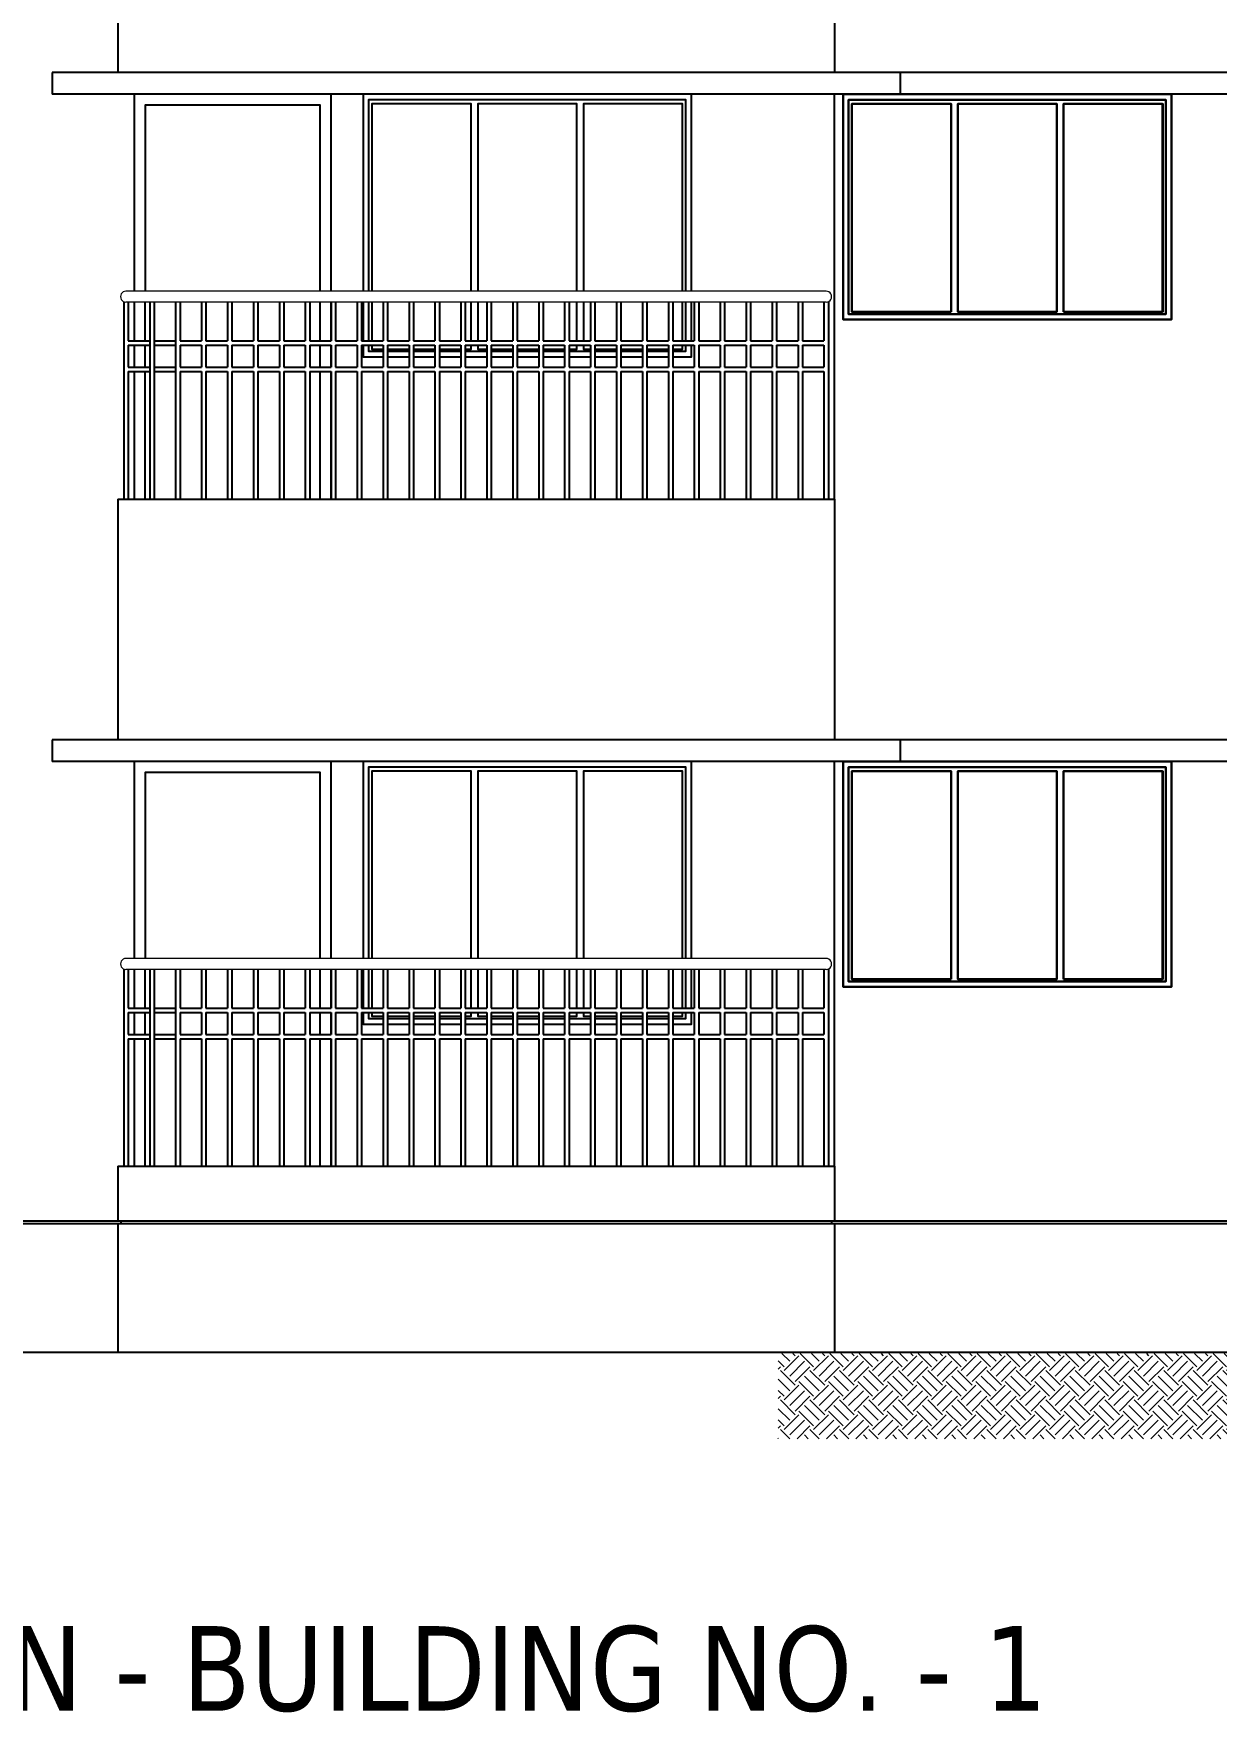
# Model space of a CAD drawing. Header units: metres. Extents: x -1441 to -394, y -133 to 518.
# Drawn here: x -1174.51 to -1169.11, y 138.47 to 146.15 of the extents above; entities that cross this region are included whole.
import ezdxf

# ---------------------------------------------------------------- set-up
doc = ezdxf.new("R2010")
doc.units = ezdxf.units.M
doc.header["$LTSCALE"] = 25.4
doc.layers.get('0').update_dxf_attribs({"linetype": 'CONTINUOUS'})
doc.layers.add('Railing', color=7, linetype='CONTINUOUS')
doc.styles.add('logo', font='tahoma.ttf', dxfattribs={"height": 0.0508})

msp = doc.modelspace()

# ---------------------------------------------------------------- hatches: boundary and pattern name
at = {"linetype": 'Continuous', "lineweight": 9}
h = msp.add_hatch(dxfattribs=at)
h.set_pattern_fill('EARTH', color=8, scale=0.015, angle=45, style=0)
h.set_pattern_definition([(45, (-2018.98021, -82.1387), (9e-18, 0.134701482), [0.095248331, -0.095248331]), (45, (-2019.00547, -82.11344), (9e-18, 0.134701482), [0.095248331, -0.095248331]), (45, (-2019.03072, -82.08818), (9e-18, 0.134701482), [0.095248331, -0.095248331]), (135, (-2019.03072, -82.07135), (-0.134701482, 9e-18), [0.095248331, -0.095248331]), (135, (-2019.00547, -82.04609), (-0.134701482, 9e-18), [0.095248331, -0.095248331]), (135, (-2018.98021, -82.02083), (-0.134701482, 9e-18), [0.095248331, -0.095248331])])
h.paths.add_polyline_path([(-1166.9183, 140.1125), (-1171.1119, 140.1125), (-1171.1119, 139.723), (-1166.9183, 139.723)])

# ---------------------------------------------------------------- linework, layer by layer
at = {"color": 7, "linetype": 'Continuous'}
for p, q in [((-1174.1297, 147.068), (-1174.1297, 145.968)), ((-1170.8547, 147.068), (-1170.8547, 145.968)), ((-1170.5547, 145.968), (-1174.4297, 145.968)), ((-1174.4297, 145.968), (-1174.4297, 145.868)), ((-1167.6647, 145.968), (-1174.4297, 145.968)), ((-1174.4297, 145.968), (-1174.4297, 145.868)), ((-1170.5547, 145.968), (-1170.5547, 145.868)), ((-1170.5547, 145.968), (-1170.5547, 145.868)), ((-1170.5547, 145.868), (-1174.4297, 145.868)), ((-1167.6647, 145.868), (-1174.4297, 145.868)), ((-1170.8547, 144.018), (-1170.8547, 145.868)), ((-1174.0547, 144.918), (-1174.0547, 144.7409)), ((-1174.0547, 144.7209), (-1174.0547, 144.6212)), ((-1174.0547, 144.6012), (-1174.0547, 144.018)), ((-1174.1297, 144.018), (-1170.8547, 144.018)), ((-1174.1297, 144.018), (-1174.1297, 142.918)), ((-1170.8547, 144.018), (-1170.8547, 142.918)), ((-1170.5547, 142.918), (-1174.4297, 142.918)), ((-1174.4297, 142.918), (-1174.4297, 142.818)), ((-1167.6647, 142.918), (-1174.4297, 142.918)), ((-1174.4297, 142.918), (-1174.4297, 142.818)), ((-1170.5547, 142.918), (-1170.5547, 142.818)), ((-1170.5547, 142.918), (-1170.5547, 142.818)), ((-1170.5547, 142.818), (-1174.4297, 142.818)), ((-1167.6647, 142.818), (-1174.4297, 142.818)), ((-1170.8547, 140.968), (-1170.8547, 142.818)), ((-1174.0547, 141.868), (-1174.0547, 141.6909)), ((-1174.0547, 141.6709), (-1174.0547, 141.5712)), ((-1174.0547, 141.5512), (-1174.0547, 140.968)), ((-1174.1297, 140.968), (-1170.8547, 140.968)), ((-1174.1297, 140.968), (-1174.1297, 140.718)), ((-1170.8547, 140.968), (-1170.8547, 140.718)), ((-1157.7747, 140.718), (-1180.4447, 140.718)), ((-1157.7747, 140.7047), (-1180.4447, 140.7047)), ((-1174.1297, 140.7047), (-1174.1297, 140.118)), ((-1174.1164, 140.718), (-1174.1164, 140.7047)), ((-1170.868, 140.718), (-1170.868, 140.7047)), ((-1170.8547, 140.7047), (-1170.8547, 140.118))]:
    msp.add_line(p, q, dxfattribs=at)
at = {"color": 7}
msp.add_line((-1182.9512, 140.118), (-1152.9962, 140.118), dxfattribs=at)
at = {"color": 8, "linetype": 'Continuous'}
for points in [[(-1173.1547, 144.968), (-1173.1547, 145.868), (-1174.0547, 145.868), (-1174.0547, 144.968)], [(-1173.2047, 144.968), (-1173.2047, 145.818), (-1174.0047, 145.818), (-1174.0047, 144.968)], [(-1174.0047, 144.7409), (-1174.0047, 144.918)], [(-1173.2047, 144.7409), (-1173.2047, 144.918)], [(-1173.1547, 144.7409), (-1173.1547, 144.918)], [(-1174.0047, 144.6212), (-1174.0047, 144.7209)], [(-1173.2047, 144.6212), (-1173.2047, 144.7209)], [(-1173.1547, 144.6212), (-1173.1547, 144.7209)], [(-1174.0047, 144.018), (-1174.0047, 144.6012)], [(-1173.2047, 144.018), (-1173.2047, 144.6012)], [(-1173.1547, 144.018), (-1173.1547, 144.6012)], [(-1173.1547, 141.918), (-1173.1547, 142.818), (-1174.0547, 142.818), (-1174.0547, 141.918)], [(-1173.2047, 141.918), (-1173.2047, 142.768), (-1174.0047, 142.768), (-1174.0047, 141.918)], [(-1174.0047, 141.6909), (-1174.0047, 141.868)], [(-1173.2047, 141.6909), (-1173.2047, 141.868)], [(-1173.1547, 141.6909), (-1173.1547, 141.868)], [(-1174.0047, 141.5712), (-1174.0047, 141.6709)], [(-1173.2047, 141.5712), (-1173.2047, 141.6709)], [(-1173.1547, 141.5712), (-1173.1547, 141.6709)], [(-1174.0047, 140.968), (-1174.0047, 141.5512)], [(-1173.2047, 140.968), (-1173.2047, 141.5512)], [(-1173.1547, 140.968), (-1173.1547, 141.5512)]]:
    msp.add_lwpolyline(points, dxfattribs=at)
at = {"color": 38, "linetype": 'Continuous'}
for points in [[(-1171.5086, 144.968), (-1171.5086, 145.868), (-1173.0086, 145.868), (-1173.0086, 144.968)], [(-1171.5336, 144.968), (-1171.5336, 145.843), (-1172.9836, 145.843), (-1172.9836, 144.968)], [(-1173.0086, 144.918), (-1173.0086, 144.7409)], [(-1172.9836, 144.918), (-1172.9836, 144.7409)], [(-1171.5336, 144.7409), (-1171.5336, 144.918)], [(-1171.5086, 144.7409), (-1171.5086, 144.918)], [(-1173.0086, 144.7209), (-1173.0086, 144.668), (-1172.9173, 144.668)], [(-1172.9836, 144.7209), (-1172.9836, 144.693), (-1172.9173, 144.693)], [(-1172.8973, 144.693), (-1172.7988, 144.693)], [(-1172.8973, 144.668), (-1172.7988, 144.668)], [(-1172.7788, 144.693), (-1172.6803, 144.693)], [(-1172.7788, 144.668), (-1172.6803, 144.668)], [(-1172.6603, 144.693), (-1172.5618, 144.693)], [(-1172.6603, 144.668), (-1172.5618, 144.668)], [(-1172.5418, 144.693), (-1172.4433, 144.693)], [(-1172.5418, 144.668), (-1172.4433, 144.668)], [(-1172.4233, 144.693), (-1172.3248, 144.693)], [(-1172.4233, 144.668), (-1172.3248, 144.668)], [(-1172.3048, 144.693), (-1172.2063, 144.693)], [(-1172.3048, 144.668), (-1172.2063, 144.668)], [(-1172.1863, 144.693), (-1172.0878, 144.693)], [(-1172.1863, 144.668), (-1172.0878, 144.668)], [(-1172.0678, 144.693), (-1171.9693, 144.693)], [(-1172.0678, 144.668), (-1171.9693, 144.668)], [(-1171.9493, 144.693), (-1171.8508, 144.693)], [(-1171.9493, 144.668), (-1171.8508, 144.668)], [(-1171.8308, 144.693), (-1171.7323, 144.693)], [(-1171.8308, 144.668), (-1171.7323, 144.668)], [(-1171.7123, 144.693), (-1171.6138, 144.693)], [(-1171.7123, 144.668), (-1171.6138, 144.668)], [(-1171.5938, 144.668), (-1171.5086, 144.668), (-1171.5086, 144.7209)], [(-1171.5938, 144.693), (-1171.5336, 144.693), (-1171.5336, 144.7209)], [(-1171.5086, 141.918), (-1171.5086, 142.818), (-1173.0086, 142.818), (-1173.0086, 141.918)], [(-1171.5336, 141.918), (-1171.5336, 142.793), (-1172.9836, 142.793), (-1172.9836, 141.918)], [(-1173.0086, 141.868), (-1173.0086, 141.6909)], [(-1172.9836, 141.868), (-1172.9836, 141.6909)], [(-1171.5336, 141.6909), (-1171.5336, 141.868)], [(-1171.5086, 141.6909), (-1171.5086, 141.868)], [(-1173.0086, 141.6709), (-1173.0086, 141.618), (-1172.9173, 141.618)], [(-1172.9836, 141.6709), (-1172.9836, 141.643), (-1172.9173, 141.643)], [(-1171.5938, 141.618), (-1171.5086, 141.618), (-1171.5086, 141.6709)], [(-1171.5938, 141.643), (-1171.5336, 141.643), (-1171.5336, 141.6709)], [(-1172.8973, 141.643), (-1172.7988, 141.643)], [(-1172.8973, 141.618), (-1172.7988, 141.618)], [(-1172.7788, 141.643), (-1172.6803, 141.643)], [(-1172.7788, 141.618), (-1172.6803, 141.618)], [(-1172.6603, 141.643), (-1172.5618, 141.643)], [(-1172.6603, 141.618), (-1172.5618, 141.618)], [(-1172.5418, 141.643), (-1172.4433, 141.643)], [(-1172.5418, 141.618), (-1172.4433, 141.618)], [(-1172.4233, 141.643), (-1172.3248, 141.643)], [(-1172.4233, 141.618), (-1172.3248, 141.618)], [(-1172.3048, 141.643), (-1172.2063, 141.643)], [(-1172.3048, 141.618), (-1172.2063, 141.618)], [(-1172.1863, 141.643), (-1172.0878, 141.643)], [(-1172.1863, 141.618), (-1172.0878, 141.618)], [(-1172.0678, 141.643), (-1171.9693, 141.643)], [(-1172.0678, 141.618), (-1171.9693, 141.618)], [(-1171.9493, 141.643), (-1171.8508, 141.643)], [(-1171.9493, 141.618), (-1171.8508, 141.618)], [(-1171.8308, 141.643), (-1171.7323, 141.643)], [(-1171.8308, 141.618), (-1171.7323, 141.618)], [(-1171.7123, 141.643), (-1171.6138, 141.643)], [(-1171.7123, 141.618), (-1171.6138, 141.618)]]:
    msp.add_lwpolyline(points, dxfattribs=at)
at = {"color": 144, "linetype": 'Continuous'}
for points in [[(-1172.5157, 144.968), (-1172.5157, 145.8236), (-1172.9687, 145.8236), (-1172.9687, 144.968)], [(-1172.0319, 144.968), (-1172.0319, 145.8236), (-1172.485, 145.8236), (-1172.485, 144.968)], [(-1171.5487, 144.968), (-1171.5487, 145.8236), (-1172.0017, 145.8236), (-1172.0017, 144.968)], [(-1172.9687, 144.918), (-1172.9687, 144.7409)], [(-1172.5157, 144.7409), (-1172.5157, 144.918)], [(-1172.485, 144.918), (-1172.485, 144.7409)], [(-1172.0319, 144.7409), (-1172.0319, 144.918)], [(-1172.0017, 144.918), (-1172.0017, 144.7409)], [(-1171.5487, 144.7409), (-1171.5487, 144.918)], [(-1172.9687, 144.7209), (-1172.9687, 144.7035), (-1172.9173, 144.7035)], [(-1172.8973, 144.7035), (-1172.7988, 144.7035)], [(-1172.7788, 144.7035), (-1172.6803, 144.7035)], [(-1172.6603, 144.7035), (-1172.5618, 144.7035)], [(-1172.5418, 144.7035), (-1172.5157, 144.7035), (-1172.5157, 144.7209)], [(-1172.485, 144.7209), (-1172.485, 144.7035), (-1172.4433, 144.7035)], [(-1172.4233, 144.7035), (-1172.3248, 144.7035)], [(-1172.3048, 144.7035), (-1172.2063, 144.7035)], [(-1172.1863, 144.7035), (-1172.0878, 144.7035)], [(-1172.0678, 144.7035), (-1172.0319, 144.7035), (-1172.0319, 144.7209)], [(-1172.0017, 144.7209), (-1172.0017, 144.7035), (-1171.9693, 144.7035)], [(-1171.9493, 144.7035), (-1171.8508, 144.7035)], [(-1171.8308, 144.7035), (-1171.7323, 144.7035)], [(-1171.7123, 144.7035), (-1171.6138, 144.7035)], [(-1171.5938, 144.7035), (-1171.5487, 144.7035), (-1171.5487, 144.7209)], [(-1172.5157, 141.918), (-1172.5157, 142.7736), (-1172.9687, 142.7736), (-1172.9687, 141.918)], [(-1172.0319, 141.918), (-1172.0319, 142.7736), (-1172.485, 142.7736), (-1172.485, 141.918)], [(-1171.5487, 141.918), (-1171.5487, 142.7736), (-1172.0017, 142.7736), (-1172.0017, 141.918)], [(-1172.9687, 141.868), (-1172.9687, 141.6909)], [(-1172.5157, 141.6909), (-1172.5157, 141.868)], [(-1172.485, 141.868), (-1172.485, 141.6909)], [(-1172.0319, 141.6909), (-1172.0319, 141.868)], [(-1172.0017, 141.868), (-1172.0017, 141.6909)], [(-1171.5487, 141.6909), (-1171.5487, 141.868)], [(-1172.9687, 141.6709), (-1172.9687, 141.6535), (-1172.9173, 141.6535)], [(-1172.8973, 141.6535), (-1172.7988, 141.6535)], [(-1172.7788, 141.6535), (-1172.6803, 141.6535)], [(-1172.6603, 141.6535), (-1172.5618, 141.6535)], [(-1172.5418, 141.6535), (-1172.5157, 141.6535), (-1172.5157, 141.6709)], [(-1172.485, 141.6709), (-1172.485, 141.6535), (-1172.4433, 141.6535)], [(-1172.4233, 141.6535), (-1172.3248, 141.6535)], [(-1172.3048, 141.6535), (-1172.2063, 141.6535)], [(-1172.1863, 141.6535), (-1172.0878, 141.6535)], [(-1172.0678, 141.6535), (-1172.0319, 141.6535), (-1172.0319, 141.6709)], [(-1172.0017, 141.6709), (-1172.0017, 141.6535), (-1171.9693, 141.6535)], [(-1171.9493, 141.6535), (-1171.8508, 141.6535)], [(-1171.8308, 141.6535), (-1171.7323, 141.6535)], [(-1171.7123, 141.6535), (-1171.6138, 141.6535)], [(-1171.5938, 141.6535), (-1171.5487, 141.6535), (-1171.5487, 141.6709)]]:
    msp.add_lwpolyline(points, dxfattribs=at)
at = {"color": 38, "linetype": 'Continuous'}
for points in [[(-1169.3154, 144.838), (-1170.8154, 144.838), (-1170.8154, 145.868), (-1169.3154, 145.868)], [(-1170.8154, 144.838), (-1169.3154, 144.838), (-1169.3154, 145.868), (-1170.8154, 145.868)], [(-1169.3404, 144.863), (-1170.7904, 144.863), (-1170.7904, 145.843), (-1169.3404, 145.843)], [(-1170.7904, 144.863), (-1169.3404, 144.863), (-1169.3404, 145.843), (-1170.7904, 145.843)], [(-1169.3154, 141.788), (-1170.8154, 141.788), (-1170.8154, 142.818), (-1169.3154, 142.818)], [(-1170.8154, 141.788), (-1169.3154, 141.788), (-1169.3154, 142.818), (-1170.8154, 142.818)], [(-1169.3404, 141.813), (-1170.7904, 141.813), (-1170.7904, 142.793), (-1169.3404, 142.793)], [(-1170.7904, 141.813), (-1169.3404, 141.813), (-1169.3404, 142.793), (-1170.7904, 142.793)]]:
    msp.add_lwpolyline(points, close=True, dxfattribs=at)
at = {"color": 144, "linetype": 'Continuous'}
for points in [[(-1170.3224, 144.8735), (-1170.3224, 145.8236), (-1170.7755, 145.8236), (-1170.7755, 144.8735)], [(-1170.3222, 144.8735), (-1170.7753, 144.8735), (-1170.7753, 145.8236), (-1170.3222, 145.8236)], [(-1170.292, 144.8735), (-1170.292, 145.8236), (-1169.839, 145.8236), (-1169.839, 144.8735)], [(-1169.8387, 144.8735), (-1169.8387, 145.8236), (-1170.2917, 145.8236), (-1170.2917, 144.8735)], [(-1169.8085, 144.8735), (-1169.3555, 144.8735), (-1169.3555, 145.8236), (-1169.8085, 145.8236)], [(-1169.8083, 144.8735), (-1169.8083, 145.8236), (-1169.3553, 145.8236), (-1169.3553, 144.8735)], [(-1170.3224, 141.8235), (-1170.3224, 142.7736), (-1170.7755, 142.7736), (-1170.7755, 141.8235)], [(-1170.3222, 141.8235), (-1170.7753, 141.8235), (-1170.7753, 142.7736), (-1170.3222, 142.7736)], [(-1170.292, 141.8235), (-1170.292, 142.7736), (-1169.839, 142.7736), (-1169.839, 141.8235)], [(-1169.8387, 141.8235), (-1169.8387, 142.7736), (-1170.2917, 142.7736), (-1170.2917, 141.8235)], [(-1169.8085, 141.8235), (-1169.3555, 141.8235), (-1169.3555, 142.7736), (-1169.8085, 142.7736)], [(-1169.8083, 141.8235), (-1169.8083, 142.7736), (-1169.3553, 142.7736), (-1169.3553, 141.8235)]]:
    msp.add_lwpolyline(points, close=True, dxfattribs=at)
at = {"layer": 'Railing', "color": 8, "lineweight": 13}
for p, q in [((-1170.8928, 144.968), (-1174.0922, 144.968)), ((-1170.8928, 144.918), (-1174.0922, 144.918)), ((-1170.8928, 141.918), (-1174.0922, 141.918)), ((-1170.8928, 141.868), (-1174.0922, 141.868))]:
    msp.add_line(p, q, dxfattribs=at)
at = {"layer": 'Railing', "color": 8, "linetype": 'Continuous'}
for p, q in [((-1174.1022, 144.918), (-1174.1022, 144.018)), ((-1174.0822, 144.918), (-1174.0822, 144.7409)), ((-1173.9837, 144.918), (-1173.9837, 144.018)), ((-1173.9837, 144.918), (-1173.9837, 144.7409)), ((-1173.9637, 144.918), (-1173.9637, 144.018)), ((-1173.9637, 144.918), (-1173.9637, 144.7409)), ((-1173.8652, 144.918), (-1173.8652, 144.018)), ((-1173.8652, 144.918), (-1173.8652, 144.7409)), ((-1173.8452, 144.918), (-1173.8452, 144.7409)), ((-1173.7468, 144.918), (-1173.7468, 144.7409)), ((-1173.7268, 144.918), (-1173.7268, 144.7409)), ((-1173.6283, 144.918), (-1173.6283, 144.7409)), ((-1173.6083, 144.918), (-1173.6083, 144.7409)), ((-1173.5098, 144.918), (-1173.5098, 144.7409)), ((-1173.4898, 144.918), (-1173.4898, 144.7409)), ((-1173.3913, 144.918), (-1173.3913, 144.7409)), ((-1173.3713, 144.918), (-1173.3713, 144.7409)), ((-1173.2728, 144.918), (-1173.2728, 144.7409)), ((-1173.2528, 144.918), (-1173.2528, 144.7409)), ((-1173.1543, 144.918), (-1173.1543, 144.7409)), ((-1173.1343, 144.918), (-1173.1343, 144.7409)), ((-1173.0358, 144.918), (-1173.0358, 144.7409)), ((-1173.0158, 144.918), (-1173.0158, 144.7409)), ((-1172.9173, 144.918), (-1172.9173, 144.7409)), ((-1172.8973, 144.918), (-1172.8973, 144.7409)), ((-1172.7988, 144.918), (-1172.7988, 144.7409)), ((-1172.7788, 144.918), (-1172.7788, 144.7409)), ((-1172.6803, 144.918), (-1172.6803, 144.7409)), ((-1172.6603, 144.918), (-1172.6603, 144.7409)), ((-1172.5618, 144.918), (-1172.5618, 144.7409)), ((-1172.5418, 144.918), (-1172.5418, 144.7409)), ((-1172.4433, 144.918), (-1172.4433, 144.7409)), ((-1172.4233, 144.918), (-1172.4233, 144.7409)), ((-1172.3248, 144.918), (-1172.3248, 144.7409)), ((-1172.3048, 144.918), (-1172.3048, 144.7409)), ((-1172.2063, 144.918), (-1172.2063, 144.7409)), ((-1172.1863, 144.918), (-1172.1863, 144.7409)), ((-1172.0878, 144.918), (-1172.0878, 144.7409)), ((-1172.0678, 144.918), (-1172.0678, 144.7409)), ((-1171.9693, 144.918), (-1171.9693, 144.7409)), ((-1171.9493, 144.918), (-1171.9493, 144.7409)), ((-1171.8508, 144.918), (-1171.8508, 144.7409)), ((-1171.8308, 144.918), (-1171.8308, 144.7409)), ((-1171.7323, 144.918), (-1171.7323, 144.7409)), ((-1171.7123, 144.918), (-1171.7123, 144.7409)), ((-1171.6138, 144.918), (-1171.6138, 144.7409)), ((-1171.5938, 144.918), (-1171.5938, 144.7409)), ((-1171.4953, 144.918), (-1171.4953, 144.7409)), ((-1171.4753, 144.918), (-1171.4753, 144.7409)), ((-1171.3768, 144.918), (-1171.3768, 144.7409)), ((-1171.3568, 144.918), (-1171.3568, 144.7409)), ((-1171.2583, 144.918), (-1171.2583, 144.7409)), ((-1171.2383, 144.918), (-1171.2383, 144.7409)), ((-1171.1398, 144.918), (-1171.1398, 144.7409)), ((-1171.1198, 144.918), (-1171.1198, 144.7409)), ((-1171.0213, 144.918), (-1171.0213, 144.7409)), ((-1171.0013, 144.918), (-1171.0013, 144.7409)), ((-1170.9028, 144.918), (-1170.9028, 144.7409)), ((-1170.8828, 144.918), (-1170.8828, 144.018)), ((-1174.0822, 144.7409), (-1173.9837, 144.7409)), ((-1173.9637, 144.7409), (-1173.8652, 144.7409)), ((-1173.8452, 144.7409), (-1173.7468, 144.7409)), ((-1173.7268, 144.7409), (-1173.6283, 144.7409)), ((-1173.6083, 144.7409), (-1173.5098, 144.7409)), ((-1173.4898, 144.7409), (-1173.3913, 144.7409)), ((-1173.3713, 144.7409), (-1173.2728, 144.7409)), ((-1173.2528, 144.7409), (-1173.1543, 144.7409)), ((-1173.1343, 144.7409), (-1173.0358, 144.7409)), ((-1173.0158, 144.7409), (-1172.9173, 144.7409)), ((-1172.8973, 144.7409), (-1172.7988, 144.7409)), ((-1172.7788, 144.7409), (-1172.6803, 144.7409)), ((-1172.6603, 144.7409), (-1172.5618, 144.7409)), ((-1172.5418, 144.7409), (-1172.4433, 144.7409)), ((-1172.4233, 144.7409), (-1172.3248, 144.7409)), ((-1172.3048, 144.7409), (-1172.2063, 144.7409)), ((-1172.1863, 144.7409), (-1172.0878, 144.7409)), ((-1172.0678, 144.7409), (-1171.9693, 144.7409)), ((-1171.9493, 144.7409), (-1171.8508, 144.7409)), ((-1171.8308, 144.7409), (-1171.7323, 144.7409)), ((-1171.7123, 144.7409), (-1171.6138, 144.7409)), ((-1171.5938, 144.7409), (-1171.4953, 144.7409)), ((-1171.4753, 144.7409), (-1171.3768, 144.7409)), ((-1171.3568, 144.7409), (-1171.2583, 144.7409)), ((-1171.2383, 144.7409), (-1171.1398, 144.7409)), ((-1171.1198, 144.7409), (-1171.0213, 144.7409)), ((-1171.0013, 144.7409), (-1170.9028, 144.7409)), ((-1174.0822, 144.7209), (-1174.0822, 144.6212)), ((-1174.0822, 144.7209), (-1173.9837, 144.7209)), ((-1173.9837, 144.7209), (-1173.9837, 144.6212)), ((-1173.9637, 144.7209), (-1173.9637, 144.6212)), ((-1173.9637, 144.7209), (-1173.8652, 144.7209)), ((-1173.8652, 144.7209), (-1173.8652, 144.6212)), ((-1173.8452, 144.7209), (-1173.8452, 144.6212)), ((-1173.8452, 144.7209), (-1173.7468, 144.7209)), ((-1173.7468, 144.7209), (-1173.7468, 144.6212)), ((-1173.7268, 144.7209), (-1173.7268, 144.6212)), ((-1173.7268, 144.7209), (-1173.6283, 144.7209)), ((-1173.6283, 144.7209), (-1173.6283, 144.6212)), ((-1173.6083, 144.7209), (-1173.6083, 144.6212)), ((-1173.6083, 144.7209), (-1173.5098, 144.7209)), ((-1173.5098, 144.7209), (-1173.5098, 144.6212)), ((-1173.4898, 144.7209), (-1173.4898, 144.6212)), ((-1173.4898, 144.7209), (-1173.3913, 144.7209)), ((-1173.3913, 144.7209), (-1173.3913, 144.6212)), ((-1173.3713, 144.7209), (-1173.3713, 144.6212)), ((-1173.3713, 144.7209), (-1173.2728, 144.7209)), ((-1173.2728, 144.7209), (-1173.2728, 144.6212)), ((-1173.2528, 144.7209), (-1173.2528, 144.6212)), ((-1173.2528, 144.7209), (-1173.1543, 144.7209)), ((-1173.1543, 144.7209), (-1173.1543, 144.6212)), ((-1173.1343, 144.7209), (-1173.1343, 144.6212)), ((-1173.1343, 144.7209), (-1173.0358, 144.7209)), ((-1173.0358, 144.7209), (-1173.0358, 144.6212)), ((-1173.0158, 144.7209), (-1173.0158, 144.6212)), ((-1173.0158, 144.7209), (-1172.9173, 144.7209)), ((-1172.9173, 144.7209), (-1172.9173, 144.6212)), ((-1172.8973, 144.7209), (-1172.8973, 144.6212)), ((-1172.8973, 144.7209), (-1172.7988, 144.7209)), ((-1172.7988, 144.7209), (-1172.7988, 144.6212)), ((-1172.7788, 144.7209), (-1172.7788, 144.6212)), ((-1172.7788, 144.7209), (-1172.6803, 144.7209)), ((-1172.6803, 144.7209), (-1172.6803, 144.6212)), ((-1172.6603, 144.7209), (-1172.6603, 144.6212)), ((-1172.6603, 144.7209), (-1172.5618, 144.7209)), ((-1172.5618, 144.7209), (-1172.5618, 144.6212)), ((-1172.5418, 144.7209), (-1172.5418, 144.6212)), ((-1172.5418, 144.7209), (-1172.4433, 144.7209)), ((-1172.4433, 144.7209), (-1172.4433, 144.6212)), ((-1172.4233, 144.7209), (-1172.4233, 144.6212)), ((-1172.4233, 144.7209), (-1172.3248, 144.7209)), ((-1172.3248, 144.7209), (-1172.3248, 144.6212)), ((-1172.3048, 144.7209), (-1172.3048, 144.6212)), ((-1172.3048, 144.7209), (-1172.2063, 144.7209)), ((-1172.2063, 144.7209), (-1172.2063, 144.6212)), ((-1172.1863, 144.7209), (-1172.1863, 144.6212)), ((-1172.1863, 144.7209), (-1172.0878, 144.7209)), ((-1172.0878, 144.7209), (-1172.0878, 144.6212)), ((-1172.0678, 144.7209), (-1172.0678, 144.6212)), ((-1172.0678, 144.7209), (-1171.9693, 144.7209)), ((-1171.9693, 144.7209), (-1171.9693, 144.6212)), ((-1171.9493, 144.7209), (-1171.9493, 144.6212)), ((-1171.9493, 144.7209), (-1171.8508, 144.7209)), ((-1171.8508, 144.7209), (-1171.8508, 144.6212)), ((-1171.8308, 144.7209), (-1171.8308, 144.6212)), ((-1171.8308, 144.7209), (-1171.7323, 144.7209)), ((-1171.7323, 144.7209), (-1171.7323, 144.6212)), ((-1171.7123, 144.7209), (-1171.7123, 144.6212)), ((-1171.7123, 144.7209), (-1171.6138, 144.7209)), ((-1171.6138, 144.7209), (-1171.6138, 144.6212)), ((-1171.5938, 144.7209), (-1171.5938, 144.6212)), ((-1171.5938, 144.7209), (-1171.4953, 144.7209)), ((-1171.4953, 144.7209), (-1171.4953, 144.6212)), ((-1171.4753, 144.7209), (-1171.4753, 144.6212)), ((-1171.4753, 144.7209), (-1171.3768, 144.7209)), ((-1171.3768, 144.7209), (-1171.3768, 144.6212)), ((-1171.3568, 144.7209), (-1171.3568, 144.6212)), ((-1171.3568, 144.7209), (-1171.2583, 144.7209)), ((-1171.2583, 144.7209), (-1171.2583, 144.6212)), ((-1171.2383, 144.7209), (-1171.2383, 144.6212)), ((-1171.2383, 144.7209), (-1171.1398, 144.7209)), ((-1171.1398, 144.7209), (-1171.1398, 144.6212)), ((-1171.1198, 144.7209), (-1171.1198, 144.6212)), ((-1171.1198, 144.7209), (-1171.0213, 144.7209)), ((-1171.0213, 144.7209), (-1171.0213, 144.6212)), ((-1171.0013, 144.7209), (-1171.0013, 144.6212)), ((-1171.0013, 144.7209), (-1170.9028, 144.7209)), ((-1170.9028, 144.7209), (-1170.9028, 144.6212)), ((-1174.0822, 144.6212), (-1173.9837, 144.6212)), ((-1174.0822, 144.6012), (-1174.0822, 144.018)), ((-1174.0822, 144.6012), (-1173.9837, 144.6012)), ((-1173.9837, 144.6012), (-1173.9837, 144.018)), ((-1173.9637, 144.6212), (-1173.8652, 144.6212)), ((-1173.9637, 144.6012), (-1173.9637, 144.018)), ((-1173.9637, 144.6012), (-1173.8652, 144.6012)), ((-1173.8652, 144.6012), (-1173.8652, 144.018)), ((-1173.8452, 144.6212), (-1173.7468, 144.6212)), ((-1173.8452, 144.6012), (-1173.8452, 144.018)), ((-1173.8452, 144.6012), (-1173.7468, 144.6012)), ((-1173.7468, 144.6012), (-1173.7468, 144.018)), ((-1173.7268, 144.6212), (-1173.6283, 144.6212)), ((-1173.7268, 144.6012), (-1173.7268, 144.018)), ((-1173.7268, 144.6012), (-1173.6283, 144.6012)), ((-1173.6283, 144.6012), (-1173.6283, 144.018)), ((-1173.6083, 144.6212), (-1173.5098, 144.6212)), ((-1173.6083, 144.6012), (-1173.6083, 144.018)), ((-1173.6083, 144.6012), (-1173.5098, 144.6012)), ((-1173.5098, 144.6012), (-1173.5098, 144.018)), ((-1173.4898, 144.6212), (-1173.3913, 144.6212)), ((-1173.4898, 144.6012), (-1173.4898, 144.018)), ((-1173.4898, 144.6012), (-1173.3913, 144.6012)), ((-1173.3913, 144.6012), (-1173.3913, 144.018)), ((-1173.3713, 144.6212), (-1173.2728, 144.6212)), ((-1173.3713, 144.6012), (-1173.3713, 144.018)), ((-1173.3713, 144.6012), (-1173.2728, 144.6012)), ((-1173.2728, 144.6012), (-1173.2728, 144.018)), ((-1173.2528, 144.6212), (-1173.1543, 144.6212)), ((-1173.2528, 144.6012), (-1173.2528, 144.018)), ((-1173.2528, 144.6012), (-1173.1543, 144.6012)), ((-1173.1543, 144.6012), (-1173.1543, 144.018)), ((-1173.1343, 144.6212), (-1173.0358, 144.6212)), ((-1173.1343, 144.6012), (-1173.1343, 144.018)), ((-1173.1343, 144.6012), (-1173.0358, 144.6012)), ((-1173.0358, 144.6012), (-1173.0358, 144.018)), ((-1173.0158, 144.6212), (-1172.9173, 144.6212)), ((-1173.0158, 144.6012), (-1173.0158, 144.018)), ((-1173.0158, 144.6012), (-1172.9173, 144.6012)), ((-1172.9173, 144.6012), (-1172.9173, 144.018)), ((-1172.8973, 144.6212), (-1172.7988, 144.6212)), ((-1172.8973, 144.6012), (-1172.8973, 144.018)), ((-1172.8973, 144.6012), (-1172.7988, 144.6012)), ((-1172.7988, 144.6012), (-1172.7988, 144.018)), ((-1172.7788, 144.6212), (-1172.6803, 144.6212)), ((-1172.7788, 144.6012), (-1172.7788, 144.018)), ((-1172.7788, 144.6012), (-1172.6803, 144.6012)), ((-1172.6803, 144.6012), (-1172.6803, 144.018)), ((-1172.6603, 144.6212), (-1172.5618, 144.6212)), ((-1172.6603, 144.6012), (-1172.6603, 144.018)), ((-1172.6603, 144.6012), (-1172.5618, 144.6012)), ((-1172.5618, 144.6012), (-1172.5618, 144.018)), ((-1172.5418, 144.6212), (-1172.4433, 144.6212)), ((-1172.5418, 144.6012), (-1172.5418, 144.018)), ((-1172.5418, 144.6012), (-1172.4433, 144.6012)), ((-1172.4433, 144.6012), (-1172.4433, 144.018)), ((-1172.4233, 144.6212), (-1172.3248, 144.6212)), ((-1172.4233, 144.6012), (-1172.4233, 144.018)), ((-1172.4233, 144.6012), (-1172.3248, 144.6012)), ((-1172.3248, 144.6012), (-1172.3248, 144.018)), ((-1172.3048, 144.6212), (-1172.2063, 144.6212)), ((-1172.3048, 144.6012), (-1172.3048, 144.018)), ((-1172.3048, 144.6012), (-1172.2063, 144.6012)), ((-1172.2063, 144.6012), (-1172.2063, 144.018)), ((-1172.1863, 144.6212), (-1172.0878, 144.6212)), ((-1172.1863, 144.6012), (-1172.1863, 144.018)), ((-1172.1863, 144.6012), (-1172.0878, 144.6012)), ((-1172.0878, 144.6012), (-1172.0878, 144.018)), ((-1172.0678, 144.6212), (-1171.9693, 144.6212)), ((-1172.0678, 144.6012), (-1172.0678, 144.018)), ((-1172.0678, 144.6012), (-1171.9693, 144.6012)), ((-1171.9693, 144.6012), (-1171.9693, 144.018)), ((-1171.9493, 144.6212), (-1171.8508, 144.6212)), ((-1171.9493, 144.6012), (-1171.9493, 144.018)), ((-1171.9493, 144.6012), (-1171.8508, 144.6012)), ((-1171.8508, 144.6012), (-1171.8508, 144.018)), ((-1171.8308, 144.6212), (-1171.7323, 144.6212)), ((-1171.8308, 144.6012), (-1171.8308, 144.018)), ((-1171.8308, 144.6012), (-1171.7323, 144.6012)), ((-1171.7323, 144.6012), (-1171.7323, 144.018)), ((-1171.7123, 144.6212), (-1171.6138, 144.6212)), ((-1171.7123, 144.6012), (-1171.7123, 144.018)), ((-1171.7123, 144.6012), (-1171.6138, 144.6012)), ((-1171.6138, 144.6012), (-1171.6138, 144.018)), ((-1171.5938, 144.6212), (-1171.4953, 144.6212)), ((-1171.5938, 144.6012), (-1171.5938, 144.018)), ((-1171.5938, 144.6012), (-1171.4953, 144.6012)), ((-1171.4953, 144.6012), (-1171.4953, 144.018)), ((-1171.4753, 144.6212), (-1171.3768, 144.6212)), ((-1171.4753, 144.6012), (-1171.4753, 144.018)), ((-1171.4753, 144.6012), (-1171.3768, 144.6012)), ((-1171.3768, 144.6012), (-1171.3768, 144.018)), ((-1171.3568, 144.6212), (-1171.2583, 144.6212)), ((-1171.3568, 144.6012), (-1171.3568, 144.018)), ((-1171.3568, 144.6012), (-1171.2583, 144.6012)), ((-1171.2583, 144.6012), (-1171.2583, 144.018)), ((-1171.2383, 144.6212), (-1171.1398, 144.6212)), ((-1171.2383, 144.6012), (-1171.2383, 144.018)), ((-1171.2383, 144.6012), (-1171.1398, 144.6012)), ((-1171.1398, 144.6012), (-1171.1398, 144.018)), ((-1171.1198, 144.6212), (-1171.0213, 144.6212)), ((-1171.1198, 144.6012), (-1171.1198, 144.018)), ((-1171.1198, 144.6012), (-1171.0213, 144.6012)), ((-1171.0213, 144.6012), (-1171.0213, 144.018)), ((-1171.0013, 144.6212), (-1170.9028, 144.6212)), ((-1171.0013, 144.6012), (-1171.0013, 144.018)), ((-1171.0013, 144.6012), (-1170.9028, 144.6012)), ((-1170.9028, 144.6012), (-1170.9028, 144.018)), ((-1174.1022, 141.868), (-1174.1022, 140.968)), ((-1174.0822, 141.868), (-1174.0822, 141.6909)), ((-1173.9837, 141.868), (-1173.9837, 140.968)), ((-1173.9837, 141.868), (-1173.9837, 141.6909)), ((-1173.9637, 141.868), (-1173.9637, 140.968)), ((-1173.9637, 141.868), (-1173.9637, 141.6909)), ((-1173.8652, 141.868), (-1173.8652, 140.968)), ((-1173.8652, 141.868), (-1173.8652, 141.6909)), ((-1173.8452, 141.868), (-1173.8452, 141.6909)), ((-1173.7468, 141.868), (-1173.7468, 141.6909)), ((-1173.7268, 141.868), (-1173.7268, 141.6909)), ((-1173.6283, 141.868), (-1173.6283, 141.6909)), ((-1173.6083, 141.868), (-1173.6083, 141.6909)), ((-1173.5098, 141.868), (-1173.5098, 141.6909)), ((-1173.4898, 141.868), (-1173.4898, 141.6909)), ((-1173.3913, 141.868), (-1173.3913, 141.6909)), ((-1173.3713, 141.868), (-1173.3713, 141.6909)), ((-1173.2728, 141.868), (-1173.2728, 141.6909)), ((-1173.2528, 141.868), (-1173.2528, 141.6909)), ((-1173.1543, 141.868), (-1173.1543, 141.6909)), ((-1173.1343, 141.868), (-1173.1343, 141.6909)), ((-1173.0358, 141.868), (-1173.0358, 141.6909)), ((-1173.0158, 141.868), (-1173.0158, 141.6909)), ((-1172.9173, 141.868), (-1172.9173, 141.6909)), ((-1172.8973, 141.868), (-1172.8973, 141.6909)), ((-1172.7988, 141.868), (-1172.7988, 141.6909)), ((-1172.7788, 141.868), (-1172.7788, 141.6909)), ((-1172.6803, 141.868), (-1172.6803, 141.6909)), ((-1172.6603, 141.868), (-1172.6603, 141.6909)), ((-1172.5618, 141.868), (-1172.5618, 141.6909)), ((-1172.5418, 141.868), (-1172.5418, 141.6909)), ((-1172.4433, 141.868), (-1172.4433, 141.6909)), ((-1172.4233, 141.868), (-1172.4233, 141.6909)), ((-1172.3248, 141.868), (-1172.3248, 141.6909)), ((-1172.3048, 141.868), (-1172.3048, 141.6909)), ((-1172.2063, 141.868), (-1172.2063, 141.6909)), ((-1172.1863, 141.868), (-1172.1863, 141.6909)), ((-1172.0878, 141.868), (-1172.0878, 141.6909)), ((-1172.0678, 141.868), (-1172.0678, 141.6909)), ((-1171.9693, 141.868), (-1171.9693, 141.6909)), ((-1171.9493, 141.868), (-1171.9493, 141.6909)), ((-1171.8508, 141.868), (-1171.8508, 141.6909)), ((-1171.8308, 141.868), (-1171.8308, 141.6909)), ((-1171.7323, 141.868), (-1171.7323, 141.6909)), ((-1171.7123, 141.868), (-1171.7123, 141.6909)), ((-1171.6138, 141.868), (-1171.6138, 141.6909)), ((-1171.5938, 141.868), (-1171.5938, 141.6909)), ((-1171.4953, 141.868), (-1171.4953, 141.6909)), ((-1171.4753, 141.868), (-1171.4753, 141.6909)), ((-1171.3768, 141.868), (-1171.3768, 141.6909)), ((-1171.3568, 141.868), (-1171.3568, 141.6909)), ((-1171.2583, 141.868), (-1171.2583, 141.6909)), ((-1171.2383, 141.868), (-1171.2383, 141.6909)), ((-1171.1398, 141.868), (-1171.1398, 141.6909)), ((-1171.1198, 141.868), (-1171.1198, 141.6909)), ((-1171.0213, 141.868), (-1171.0213, 141.6909)), ((-1171.0013, 141.868), (-1171.0013, 141.6909)), ((-1170.9028, 141.868), (-1170.9028, 141.6909)), ((-1170.8828, 141.868), (-1170.8828, 140.968)), ((-1174.0822, 141.6909), (-1173.9837, 141.6909)), ((-1174.0822, 141.6709), (-1174.0822, 141.5712)), ((-1174.0822, 141.6709), (-1173.9837, 141.6709)), ((-1173.9837, 141.6709), (-1173.9837, 141.5712)), ((-1173.9637, 141.6909), (-1173.8652, 141.6909)), ((-1173.9637, 141.6709), (-1173.9637, 141.5712)), ((-1173.9637, 141.6709), (-1173.8652, 141.6709)), ((-1173.8652, 141.6709), (-1173.8652, 141.5712)), ((-1173.8452, 141.6909), (-1173.7468, 141.6909)), ((-1173.8452, 141.6709), (-1173.8452, 141.5712)), ((-1173.8452, 141.6709), (-1173.7468, 141.6709)), ((-1173.7468, 141.6709), (-1173.7468, 141.5712)), ((-1173.7268, 141.6909), (-1173.6283, 141.6909)), ((-1173.7268, 141.6709), (-1173.7268, 141.5712)), ((-1173.7268, 141.6709), (-1173.6283, 141.6709)), ((-1173.6283, 141.6709), (-1173.6283, 141.5712)), ((-1173.6083, 141.6909), (-1173.5098, 141.6909)), ((-1173.6083, 141.6709), (-1173.6083, 141.5712)), ((-1173.6083, 141.6709), (-1173.5098, 141.6709)), ((-1173.5098, 141.6709), (-1173.5098, 141.5712)), ((-1173.4898, 141.6909), (-1173.3913, 141.6909)), ((-1173.4898, 141.6709), (-1173.4898, 141.5712)), ((-1173.4898, 141.6709), (-1173.3913, 141.6709)), ((-1173.3913, 141.6709), (-1173.3913, 141.5712)), ((-1173.3713, 141.6909), (-1173.2728, 141.6909)), ((-1173.3713, 141.6709), (-1173.3713, 141.5712)), ((-1173.3713, 141.6709), (-1173.2728, 141.6709)), ((-1173.2728, 141.6709), (-1173.2728, 141.5712)), ((-1173.2528, 141.6909), (-1173.1543, 141.6909)), ((-1173.2528, 141.6709), (-1173.2528, 141.5712)), ((-1173.2528, 141.6709), (-1173.1543, 141.6709)), ((-1173.1543, 141.6709), (-1173.1543, 141.5712)), ((-1173.1343, 141.6909), (-1173.0358, 141.6909)), ((-1173.1343, 141.6709), (-1173.1343, 141.5712)), ((-1173.1343, 141.6709), (-1173.0358, 141.6709)), ((-1173.0358, 141.6709), (-1173.0358, 141.5712)), ((-1173.0158, 141.6909), (-1172.9173, 141.6909)), ((-1173.0158, 141.6709), (-1173.0158, 141.5712)), ((-1173.0158, 141.6709), (-1172.9173, 141.6709)), ((-1172.9173, 141.6709), (-1172.9173, 141.5712)), ((-1172.8973, 141.6909), (-1172.7988, 141.6909)), ((-1172.8973, 141.6709), (-1172.8973, 141.5712)), ((-1172.8973, 141.6709), (-1172.7988, 141.6709)), ((-1172.7988, 141.6709), (-1172.7988, 141.5712)), ((-1172.7788, 141.6909), (-1172.6803, 141.6909)), ((-1172.7788, 141.6709), (-1172.7788, 141.5712)), ((-1172.7788, 141.6709), (-1172.6803, 141.6709)), ((-1172.6803, 141.6709), (-1172.6803, 141.5712)), ((-1172.6603, 141.6909), (-1172.5618, 141.6909)), ((-1172.6603, 141.6709), (-1172.6603, 141.5712)), ((-1172.6603, 141.6709), (-1172.5618, 141.6709)), ((-1172.5618, 141.6709), (-1172.5618, 141.5712)), ((-1172.5418, 141.6909), (-1172.4433, 141.6909)), ((-1172.5418, 141.6709), (-1172.5418, 141.5712)), ((-1172.5418, 141.6709), (-1172.4433, 141.6709)), ((-1172.4433, 141.6709), (-1172.4433, 141.5712)), ((-1172.4233, 141.6909), (-1172.3248, 141.6909)), ((-1172.4233, 141.6709), (-1172.4233, 141.5712)), ((-1172.4233, 141.6709), (-1172.3248, 141.6709)), ((-1172.3248, 141.6709), (-1172.3248, 141.5712)), ((-1172.3048, 141.6909), (-1172.2063, 141.6909)), ((-1172.3048, 141.6709), (-1172.3048, 141.5712)), ((-1172.3048, 141.6709), (-1172.2063, 141.6709)), ((-1172.2063, 141.6709), (-1172.2063, 141.5712)), ((-1172.1863, 141.6909), (-1172.0878, 141.6909)), ((-1172.1863, 141.6709), (-1172.1863, 141.5712)), ((-1172.1863, 141.6709), (-1172.0878, 141.6709)), ((-1172.0878, 141.6709), (-1172.0878, 141.5712)), ((-1172.0678, 141.6909), (-1171.9693, 141.6909)), ((-1172.0678, 141.6709), (-1172.0678, 141.5712)), ((-1172.0678, 141.6709), (-1171.9693, 141.6709)), ((-1171.9693, 141.6709), (-1171.9693, 141.5712)), ((-1171.9493, 141.6909), (-1171.8508, 141.6909)), ((-1171.9493, 141.6709), (-1171.9493, 141.5712)), ((-1171.9493, 141.6709), (-1171.8508, 141.6709)), ((-1171.8508, 141.6709), (-1171.8508, 141.5712)), ((-1171.8308, 141.6909), (-1171.7323, 141.6909)), ((-1171.8308, 141.6709), (-1171.8308, 141.5712)), ((-1171.8308, 141.6709), (-1171.7323, 141.6709)), ((-1171.7323, 141.6709), (-1171.7323, 141.5712)), ((-1171.7123, 141.6909), (-1171.6138, 141.6909)), ((-1171.7123, 141.6709), (-1171.7123, 141.5712)), ((-1171.7123, 141.6709), (-1171.6138, 141.6709)), ((-1171.6138, 141.6709), (-1171.6138, 141.5712)), ((-1171.5938, 141.6909), (-1171.4953, 141.6909)), ((-1171.5938, 141.6709), (-1171.5938, 141.5712)), ((-1171.5938, 141.6709), (-1171.4953, 141.6709)), ((-1171.4953, 141.6709), (-1171.4953, 141.5712)), ((-1171.4753, 141.6909), (-1171.3768, 141.6909)), ((-1171.4753, 141.6709), (-1171.4753, 141.5712)), ((-1171.4753, 141.6709), (-1171.3768, 141.6709)), ((-1171.3768, 141.6709), (-1171.3768, 141.5712)), ((-1171.3568, 141.6909), (-1171.2583, 141.6909)), ((-1171.3568, 141.6709), (-1171.3568, 141.5712)), ((-1171.3568, 141.6709), (-1171.2583, 141.6709)), ((-1171.2583, 141.6709), (-1171.2583, 141.5712)), ((-1171.2383, 141.6909), (-1171.1398, 141.6909)), ((-1171.2383, 141.6709), (-1171.2383, 141.5712)), ((-1171.2383, 141.6709), (-1171.1398, 141.6709)), ((-1171.1398, 141.6709), (-1171.1398, 141.5712)), ((-1171.1198, 141.6909), (-1171.0213, 141.6909)), ((-1171.1198, 141.6709), (-1171.1198, 141.5712)), ((-1171.1198, 141.6709), (-1171.0213, 141.6709)), ((-1171.0213, 141.6709), (-1171.0213, 141.5712)), ((-1171.0013, 141.6909), (-1170.9028, 141.6909)), ((-1171.0013, 141.6709), (-1171.0013, 141.5712)), ((-1171.0013, 141.6709), (-1170.9028, 141.6709)), ((-1170.9028, 141.6709), (-1170.9028, 141.5712)), ((-1174.0822, 141.5712), (-1173.9837, 141.5712)), ((-1174.0822, 141.5512), (-1174.0822, 140.968)), ((-1174.0822, 141.5512), (-1173.9837, 141.5512)), ((-1173.9837, 141.5512), (-1173.9837, 140.968)), ((-1173.9637, 141.5712), (-1173.8652, 141.5712)), ((-1173.9637, 141.5512), (-1173.9637, 140.968)), ((-1173.9637, 141.5512), (-1173.8652, 141.5512)), ((-1173.8652, 141.5512), (-1173.8652, 140.968)), ((-1173.8452, 141.5712), (-1173.7468, 141.5712)), ((-1173.8452, 141.5512), (-1173.8452, 140.968)), ((-1173.8452, 141.5512), (-1173.7468, 141.5512)), ((-1173.7468, 141.5512), (-1173.7468, 140.968)), ((-1173.7268, 141.5712), (-1173.6283, 141.5712)), ((-1173.7268, 141.5512), (-1173.7268, 140.968)), ((-1173.7268, 141.5512), (-1173.6283, 141.5512)), ((-1173.6283, 141.5512), (-1173.6283, 140.968)), ((-1173.6083, 141.5712), (-1173.5098, 141.5712)), ((-1173.6083, 141.5512), (-1173.6083, 140.968)), ((-1173.6083, 141.5512), (-1173.5098, 141.5512)), ((-1173.5098, 141.5512), (-1173.5098, 140.968)), ((-1173.4898, 141.5712), (-1173.3913, 141.5712)), ((-1173.4898, 141.5512), (-1173.4898, 140.968)), ((-1173.4898, 141.5512), (-1173.3913, 141.5512)), ((-1173.3913, 141.5512), (-1173.3913, 140.968)), ((-1173.3713, 141.5712), (-1173.2728, 141.5712)), ((-1173.3713, 141.5512), (-1173.3713, 140.968)), ((-1173.3713, 141.5512), (-1173.2728, 141.5512)), ((-1173.2728, 141.5512), (-1173.2728, 140.968)), ((-1173.2528, 141.5712), (-1173.1543, 141.5712)), ((-1173.2528, 141.5512), (-1173.2528, 140.968)), ((-1173.2528, 141.5512), (-1173.1543, 141.5512)), ((-1173.1543, 141.5512), (-1173.1543, 140.968)), ((-1173.1343, 141.5712), (-1173.0358, 141.5712)), ((-1173.1343, 141.5512), (-1173.1343, 140.968)), ((-1173.1343, 141.5512), (-1173.0358, 141.5512)), ((-1173.0358, 141.5512), (-1173.0358, 140.968)), ((-1173.0158, 141.5712), (-1172.9173, 141.5712)), ((-1173.0158, 141.5512), (-1173.0158, 140.968)), ((-1173.0158, 141.5512), (-1172.9173, 141.5512)), ((-1172.9173, 141.5512), (-1172.9173, 140.968)), ((-1172.8973, 141.5712), (-1172.7988, 141.5712)), ((-1172.8973, 141.5512), (-1172.8973, 140.968)), ((-1172.8973, 141.5512), (-1172.7988, 141.5512)), ((-1172.7988, 141.5512), (-1172.7988, 140.968)), ((-1172.7788, 141.5712), (-1172.6803, 141.5712)), ((-1172.7788, 141.5512), (-1172.7788, 140.968)), ((-1172.7788, 141.5512), (-1172.6803, 141.5512)), ((-1172.6803, 141.5512), (-1172.6803, 140.968)), ((-1172.6603, 141.5712), (-1172.5618, 141.5712)), ((-1172.6603, 141.5512), (-1172.6603, 140.968)), ((-1172.6603, 141.5512), (-1172.5618, 141.5512)), ((-1172.5618, 141.5512), (-1172.5618, 140.968)), ((-1172.5418, 141.5712), (-1172.4433, 141.5712)), ((-1172.5418, 141.5512), (-1172.5418, 140.968)), ((-1172.5418, 141.5512), (-1172.4433, 141.5512)), ((-1172.4433, 141.5512), (-1172.4433, 140.968)), ((-1172.4233, 141.5712), (-1172.3248, 141.5712)), ((-1172.4233, 141.5512), (-1172.4233, 140.968)), ((-1172.4233, 141.5512), (-1172.3248, 141.5512)), ((-1172.3248, 141.5512), (-1172.3248, 140.968)), ((-1172.3048, 141.5712), (-1172.2063, 141.5712)), ((-1172.3048, 141.5512), (-1172.3048, 140.968)), ((-1172.3048, 141.5512), (-1172.2063, 141.5512)), ((-1172.2063, 141.5512), (-1172.2063, 140.968)), ((-1172.1863, 141.5712), (-1172.0878, 141.5712)), ((-1172.1863, 141.5512), (-1172.1863, 140.968)), ((-1172.1863, 141.5512), (-1172.0878, 141.5512)), ((-1172.0878, 141.5512), (-1172.0878, 140.968)), ((-1172.0678, 141.5712), (-1171.9693, 141.5712)), ((-1172.0678, 141.5512), (-1172.0678, 140.968)), ((-1172.0678, 141.5512), (-1171.9693, 141.5512)), ((-1171.9693, 141.5512), (-1171.9693, 140.968)), ((-1171.9493, 141.5712), (-1171.8508, 141.5712)), ((-1171.9493, 141.5512), (-1171.9493, 140.968)), ((-1171.9493, 141.5512), (-1171.8508, 141.5512)), ((-1171.8508, 141.5512), (-1171.8508, 140.968)), ((-1171.8308, 141.5712), (-1171.7323, 141.5712)), ((-1171.8308, 141.5512), (-1171.8308, 140.968)), ((-1171.8308, 141.5512), (-1171.7323, 141.5512)), ((-1171.7323, 141.5512), (-1171.7323, 140.968)), ((-1171.7123, 141.5712), (-1171.6138, 141.5712)), ((-1171.7123, 141.5512), (-1171.7123, 140.968)), ((-1171.7123, 141.5512), (-1171.6138, 141.5512)), ((-1171.6138, 141.5512), (-1171.6138, 140.968)), ((-1171.5938, 141.5712), (-1171.4953, 141.5712)), ((-1171.5938, 141.5512), (-1171.5938, 140.968)), ((-1171.5938, 141.5512), (-1171.4953, 141.5512)), ((-1171.4953, 141.5512), (-1171.4953, 140.968)), ((-1171.4753, 141.5712), (-1171.3768, 141.5712)), ((-1171.4753, 141.5512), (-1171.4753, 140.968)), ((-1171.4753, 141.5512), (-1171.3768, 141.5512)), ((-1171.3768, 141.5512), (-1171.3768, 140.968)), ((-1171.3568, 141.5712), (-1171.2583, 141.5712)), ((-1171.3568, 141.5512), (-1171.3568, 140.968)), ((-1171.3568, 141.5512), (-1171.2583, 141.5512)), ((-1171.2583, 141.5512), (-1171.2583, 140.968)), ((-1171.2383, 141.5712), (-1171.1398, 141.5712)), ((-1171.2383, 141.5512), (-1171.2383, 140.968)), ((-1171.2383, 141.5512), (-1171.1398, 141.5512)), ((-1171.1398, 141.5512), (-1171.1398, 140.968)), ((-1171.1198, 141.5712), (-1171.0213, 141.5712)), ((-1171.1198, 141.5512), (-1171.1198, 140.968)), ((-1171.1198, 141.5512), (-1171.0213, 141.5512)), ((-1171.0213, 141.5512), (-1171.0213, 140.968)), ((-1171.0013, 141.5712), (-1170.9028, 141.5712)), ((-1171.0013, 141.5512), (-1171.0013, 140.968)), ((-1171.0013, 141.5512), (-1170.9028, 141.5512)), ((-1170.9028, 141.5512), (-1170.9028, 140.968))]:
    msp.add_line(p, q, dxfattribs=at)
at = {"layer": 'Railing', "color": 8, "lineweight": 13}
for centre, start, end in [((-1174.0922, 144.943), 89.9768, 270.0232), ((-1170.8928, 144.943), 269.9768, 90.0232), ((-1174.0922, 141.893), 89.9768, 270.0232), ((-1170.8928, 141.893), 269.9768, 90.0232)]:
    msp.add_arc(centre, 0.025, start, end, dxfattribs=at)

# ---------------------------------------------------------------- texts
at = {"style": 'logo'}
msp.add_text('LONGITUDINAL ELEVATION - BUILDING NO. - 1', height=0.38678, dxfattribs=at).set_placement((-1180.4531, 138.4794))

doc.saveas('drawing.dxf')
